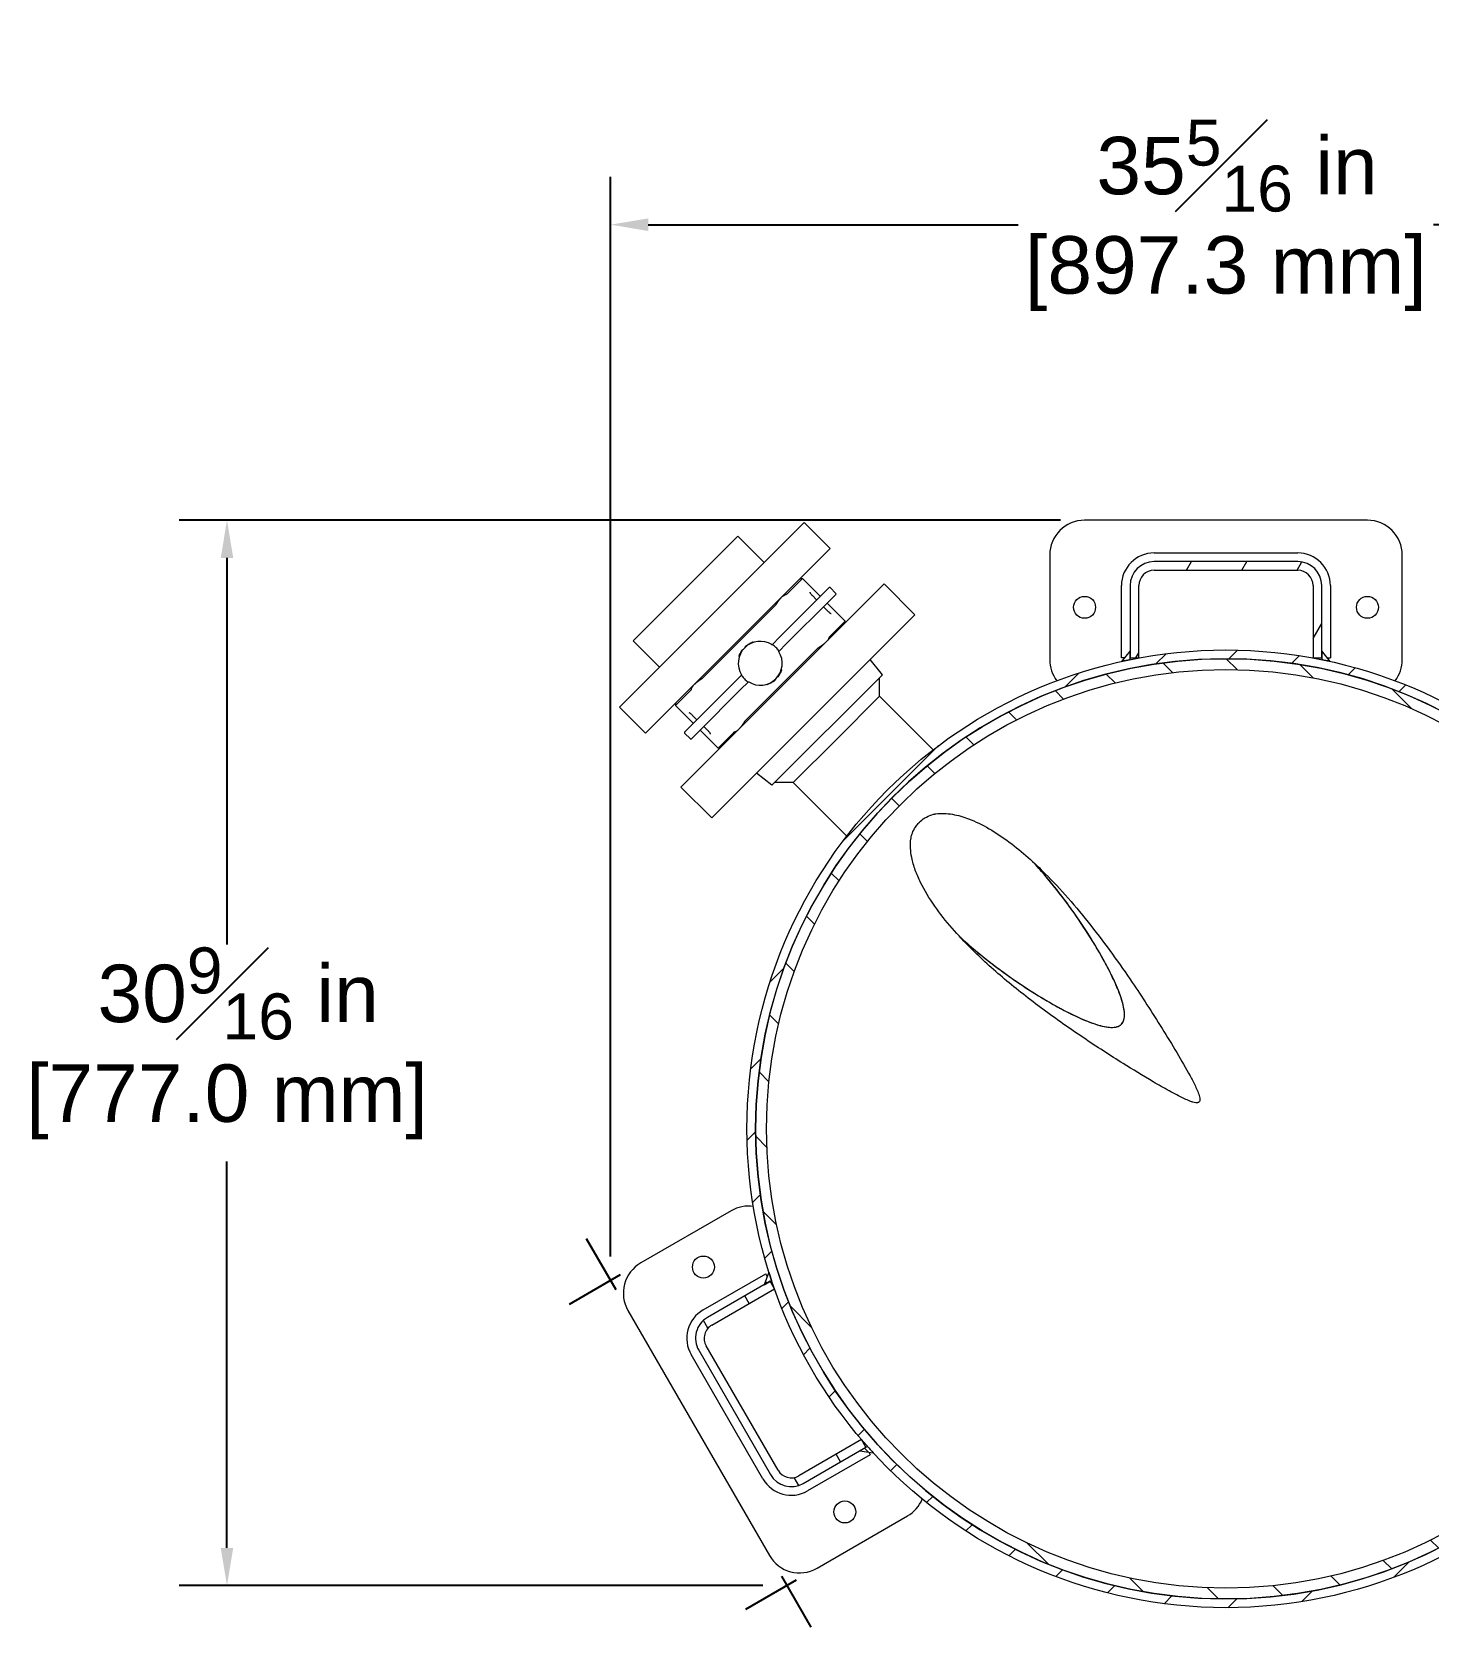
# Model space of a CAD drawing. Header units: inches. Extents: x 14 to 368, y 5 to 236.
# Drawn here: x 156.24 to 196.32, y 149.18 to 194.99 of the extents above; entities that cross this region are included whole.
import ezdxf

# ---------------------------------------------------------------- set-up
doc = ezdxf.new("R2010")
doc.units = ezdxf.units.IN
doc.header["$LTSCALE"] = 11
doc.header["$MEASUREMENT"] = 0
for name, color, linetype, lineweight in [('Dimension (ANSI)', 7, 'Continuous', 25), ('Hatch', 7, 'Continuous', 18), ('Visible', 7, 'Continuous', 18)]:
    doc.layers.add(name, color=color, linetype=linetype, lineweight=lineweight)
doc.styles.add('MEMCOR Medium', font='arial.ttf')
doc.dimstyles.new('Default (ANSI)', dxfattribs={"dimscale": 11, "dimtxt": 0.15, "dimasz": 0.098425, "dimexe": 0.125, "dimexo": 0.0625, "dimgap": 0.031496, "dimtad": 0, "dimtih": 1, "dimtoh": 1, "dimdec": 4, "dimrnd": 1e-08, "dimzin": 3, "dimdsep": 46, "dimlunit": 5, "dimtxsty": 'MEMCOR Medium', "dimcen": 0.09, "dimdle": 0.393701, "dimclrd": 256, "dimclre": 256, "dimclrt": 256, "dimadec": 0, "dimazin": 1, "dimtfac": 0.8, "dimtofl": 0, "dimtmove": 0, "dimatfit": 3, "dimfxl": 1, "dimfrac": 1, "dimtolj": 1, "dimtzin": 4, "dimlwd": -1, "dimlwe": -1, "dimarcsym": 0})

# ---------------------------------------------------------------- blocks, each defined once
blk = doc.blocks.new('*D28')
at = {"layer": 'Defpoints', "color": 0, "transparency": 16777216}
for p in [(208.181, 189.453), (172.854, 159.138), (208.181, 159.134)]:
    blk.add_point(p, dxfattribs=at)
at = {"layer": 'Dimension (ANSI)', "transparency": 16777216}
for p, q in [((172.854, 159.825), (172.854, 190.828)), ((208.181, 159.821), (208.181, 190.828)), ((173.937, 189.453), (184.559, 189.453)), ((207.098, 189.453), (196.476, 189.453))]:
    blk.add_line(p, q, dxfattribs=at)
for points in [[(173.937, 189.633), (173.937, 189.272), (172.854, 189.453)], [(207.098, 189.633), (207.098, 189.272), (208.181, 189.453)]]:
    blk.add_solid(points, dxfattribs=at)
at = {"layer": 'Dimension (ANSI)', "transparency": 16777216, "char_height": 1.65, "attachment_point": 5, "style": 'MEMCOR Medium'}
for s, insert in [('\\A1; 35{\\H0.8x;\\S5#16;} in', (190.518, 191.15)), ('\\A1;[897.3 mm]', (190.518, 188.049))]:
    blk.add_mtext(s, dxfattribs=dict(at, insert=insert))
blk = doc.blocks.new('*D29')
at = {"layer": 'Defpoints', "color": 0, "transparency": 16777216}
for p in [(161.842, 180.966), (186.461, 180.966), (177.914, 150.374)]:
    blk.add_point(p, dxfattribs=at)
at = {"layer": 'Dimension (ANSI)', "transparency": 16777216}
for p, q in [((185.774, 180.966), (160.467, 180.966)), ((161.842, 179.883), (161.842, 168.782)), ((161.842, 151.456), (161.842, 162.557)), ((177.227, 150.374), (160.467, 150.374))]:
    blk.add_line(p, q, dxfattribs=at)
for points in [[(161.662, 179.883), (162.022, 179.883), (161.842, 180.966)], [(161.662, 151.456), (162.022, 151.456), (161.842, 150.374)]]:
    blk.add_solid(points, dxfattribs=at)
at = {"layer": 'Dimension (ANSI)', "transparency": 16777216, "char_height": 1.65, "attachment_point": 5, "style": 'MEMCOR Medium'}
for s, insert in [('\\A1; 30{\\H0.8x;\\S9#16;} in', (161.842, 167.379)), ('\\A1;[777.0 mm]', (161.842, 164.266))]:
    blk.add_mtext(s, dxfattribs=dict(at, insert=insert))

msp = doc.modelspace()

# ---------------------------------------------------------------- hatches: boundary and pattern name
at = {"layer": 'Hatch'}
h = msp.add_hatch(dxfattribs=at)
h.set_pattern_fill('ANSI31', color=256, scale=11, angle=15, style=0)
edge = h.paths.add_edge_path()
edge.add_line((193.018842, 177.011977), (193.268842, 177.011977))
edge.add_line((193.268842, 177.011977), (193.268842, 177.213355))
edge.add_line((193.268842, 177.213355), (193.268842, 179.08804))
edge.add_ellipse((192.578842, 179.08804), major_axis=(0, 0.69), ratio=1, start_angle=270, end_angle=360)
edge.add_line((192.578842, 179.77804), (188.458842, 179.77804))
edge.add_ellipse((188.458842, 179.08804), major_axis=(-0.69, 0), ratio=1, start_angle=270, end_angle=360)
edge.add_line((187.768842, 179.08804), (187.768842, 177.213355))
edge.add_line((187.768842, 177.213355), (187.768842, 177.011977))
edge.add_line((187.768842, 177.011977), (188.018842, 177.011977))
edge.add_line((188.018842, 177.011977), (188.018842, 179.08804))
edge.add_ellipse((188.458842, 179.08804), major_axis=(0, 0.44), ratio=1, start_angle=0, end_angle=90, ccw=False)
edge.add_line((188.458842, 179.52804), (192.578842, 179.52804))
edge.add_ellipse((192.578842, 179.08804), major_axis=(0.44, 0), ratio=1, start_angle=0, end_angle=90, ccw=False)
edge.add_line((193.018842, 179.08804), (193.018842, 177.011977))
h = msp.add_hatch(dxfattribs=at)
h.set_pattern_fill('ANSI31', color=256, scale=11, style=0)
edge = h.paths.add_edge_path()
edge.add_spline(control_points=[(204.017785, 163.679153), (204.049942, 163.648167), (204.081936, 163.617013), (204.145709, 163.554262), (204.177486, 163.522664), (204.209098, 163.490902)], knot_values=[-0.681750611, -0.681750611, -0.681750611, -0.681750611, -0.341469459, -0.341469459, 0, 0, 0, 0], degree=3, periodic=0)
edge.add_line((204.209098, 163.490902), (204.269098, 163.490902))
edge.add_ellipse((190.518842, 163.490901), major_axis=(-0.000001, 13.750255), ratio=1, start_angle=270, end_angle=347.4215164)
edge.add_ellipse((190.518842, 163.490901), major_axis=(-13.42023, 2.994485), ratio=1, start_angle=270, end_angle=271.0417365)
edge.add_ellipse((190.518842, 163.490901), major_axis=(-13.472454, 2.75), ratio=1, start_angle=270, end_angle=293.0734842)
edge.add_ellipse((190.518842, 163.490901), major_axis=(-13.472454, -2.75), ratio=1, start_angle=270, end_angle=271.0417365)
edge.add_ellipse((190.518842, 163.490901), major_axis=(-13.42023, -2.994485), ratio=1, start_angle=270, end_angle=364.8430429)
edge.add_ellipse((190.518842, 163.490901), major_axis=(4.116815, -13.119502), ratio=1, start_angle=270, end_angle=271.0417365)
edge.add_ellipse((190.518842, 163.490901), major_axis=(4.354657, -13.042487), ratio=1, start_angle=270, end_angle=293.0734842)
edge.add_ellipse((190.518842, 163.490901), major_axis=(9.117797, -10.292487), ratio=1, start_angle=270, end_angle=271.0417365)
edge.add_ellipse((190.518842, 163.490901), major_axis=(9.303415, -10.125018), ratio=1, start_angle=270, end_angle=364.8430429)
edge.add_ellipse((190.518842, 163.490901), major_axis=(9.303415, 10.125018), ratio=1, start_angle=270, end_angle=271.0417365)
edge.add_ellipse((190.518842, 163.490901), major_axis=(9.117797, 10.292487), ratio=1, start_angle=270, end_angle=293.0734842)
edge.add_ellipse((190.518842, 163.490901), major_axis=(4.354657, 13.042487), ratio=1, start_angle=270, end_angle=271.0417365)
edge.add_ellipse((190.518842, 163.490901), major_axis=(4.116815, 13.119502), ratio=1, start_angle=270, end_angle=287.4215164)
edge.add_line((204.269098, 163.4909), (204.209098, 163.4909))
edge.add_spline(control_points=[(204.209098, 163.4909), (204.177486, 163.459137), (204.145709, 163.42754), (204.081936, 163.364789), (204.049942, 163.333634), (204.017785, 163.302649)], knot_values=[-0.68175049, -0.68175049, -0.68175049, -0.68175049, -0.340281092, -0.340281092, 0, 0, 0, 0], degree=3, periodic=0)
edge.add_ellipse((190.518842, 163.490901), major_axis=(-0.188252, -13.498942), ratio=1, start_angle=91.5979541, end_angle=450, ccw=False)
h = msp.add_hatch(dxfattribs=at)
h.set_pattern_fill('ANSI31', color=256, scale=11, angle=90.0002, style=0)
edge = h.paths.add_edge_path()
edge.add_ellipse((190.518842, 163.490901), major_axis=(0, 13.5), ratio=1, start_angle=0, end_angle=360)
edge = h.paths.add_edge_path(flags=0)
edge.add_ellipse((190.518842, 163.490901), major_axis=(0, 13.19), ratio=1, start_angle=0, end_angle=360)
h = msp.add_hatch(dxfattribs=at)
h.set_pattern_fill('ANSI31', color=256, scale=11, angle=90.0002, style=0)
edge = h.paths.add_edge_path()
edge.add_line((187.768842, 176.963355), (187.768842, 177.011977))
edge.add_line((187.768842, 177.011977), (187.768842, 177.213355))
edge.add_line((187.768842, 177.213355), (187.524358, 176.911131))
edge.add_ellipse((190.518842, 163.490901), major_axis=(13.42023, 2.994485), ratio=1, start_angle=88.9582635, end_angle=90, ccw=False)
h = msp.add_hatch(dxfattribs=at)
h.set_pattern_fill('ANSI31', color=256, scale=11, angle=90.0002, style=0)
edge = h.paths.add_edge_path()
edge.add_line((193.513327, 176.911131), (193.268842, 177.213355))
edge.add_line((193.268842, 177.213355), (193.268842, 177.011977))
edge.add_line((193.268842, 177.011977), (193.268842, 176.963355))
edge.add_ellipse((190.518842, 163.490901), major_axis=(13.472454, -2.75), ratio=1, start_angle=88.9582635, end_angle=90, ccw=False)
h = msp.add_hatch(dxfattribs=at)
h.set_pattern_fill('ANSI31', color=256, scale=11, angle=75.0002, style=0)
edge = h.paths.add_edge_path()
edge.add_line((177.559247, 158.895426), (177.434247, 159.111932))
edge.add_line((177.434247, 159.111932), (177.259849, 159.011244))
edge.add_line((177.259849, 159.011244), (175.636324, 158.073901))
edge.add_ellipse((175.981324, 157.476344), major_axis=(-0.597558, -0.345), ratio=1, start_angle=270, end_angle=360)
edge.add_line((175.383767, 157.131344), (177.443767, 153.563319))
edge.add_ellipse((178.041324, 153.908319), major_axis=(0.345, -0.597558), ratio=1, start_angle=270, end_angle=360)
edge.add_line((178.386324, 153.310762), (180.009849, 154.248104))
edge.add_line((180.009849, 154.248104), (180.184247, 154.348793))
edge.add_line((180.184247, 154.348793), (180.059247, 154.565299))
edge.add_line((180.059247, 154.565299), (178.261324, 153.527268))
edge.add_ellipse((178.041324, 153.908319), major_axis=(-0.381051, -0.22), ratio=1, start_angle=0, end_angle=90, ccw=False)
edge.add_line((177.660273, 153.688319), (175.600273, 157.256344))
edge.add_ellipse((175.981324, 157.476344), major_axis=(-0.22, 0.381051), ratio=1, start_angle=0, end_angle=90, ccw=False)
edge.add_line((175.761324, 157.857395), (177.559247, 158.895426))
h = msp.add_hatch(dxfattribs=at)
h.set_pattern_fill('ANSI31', color=256, scale=11, angle=90.0002, style=0)
edge = h.paths.add_edge_path()
edge.add_line((177.39934, 159.374085), (177.259849, 159.011244))
edge.add_line((177.259849, 159.011244), (177.434247, 159.111932))
edge.add_line((177.434247, 159.111932), (177.476355, 159.136244))
edge.add_ellipse((190.518842, 163.490901), major_axis=(-4.354657, 13.042487), ratio=1, start_angle=88.9582635, end_angle=90, ccw=False)
h = msp.add_hatch(dxfattribs=at)
h.set_pattern_fill('ANSI31', color=256, scale=11, angle=90.0002, style=0)
edge = h.paths.add_edge_path()
edge.add_line((180.226355, 154.373104), (180.184247, 154.348793))
edge.add_line((180.184247, 154.348793), (180.009849, 154.248104))
edge.add_line((180.009849, 154.248104), (180.393825, 154.187486))
edge.add_ellipse((190.518842, 163.490901), major_axis=(-9.303415, 10.125018), ratio=1, start_angle=88.9582635, end_angle=90, ccw=False)

# ---------------------------------------------------------------- linework, layer by layer
at = {"layer": 'Dimension (ANSI)'}
for p, q in [((173.010361, 158.867202), (172.166611, 160.32862)), ((173.124744, 159.294085), (171.663327, 158.450335)), ((178.184744, 150.529908), (176.723327, 149.686158)), ((177.757861, 150.644291), (178.601611, 149.182873))]:
    msp.add_line(p, q, dxfattribs=at)
at = {"layer": 'Visible'}
for p, q in [((194.581342, 180.96554), (186.461342, 180.96554)), ((178.4107, 180.902345), (173.107399, 175.599044)), ((176.51035, 180.504597), (173.505146, 177.499393)), ((177.261651, 179.753296), (176.51035, 180.504597)), ((179.162, 180.151044), (178.4107, 180.902345)), ((179.162, 180.151044), (173.8587, 174.847743)), ((188.458842, 180.02804), (192.578842, 180.02804)), ((185.461342, 179.96554), (185.461342, 176.96554)), ((192.578842, 179.77804), (188.458842, 179.77804)), ((195.581342, 176.96554), (195.581342, 179.96554)), ((174.874105, 173.302007), (180.707736, 179.135638)), ((178.361634, 179.294999), (177.910409, 178.843774)), ((178.305956, 179.294999), (178.361634, 179.294999)), ((178.361634, 179.294999), (178.876644, 178.779989)), ((180.707736, 179.135638), (181.591619, 178.251755)), ((188.458842, 179.52804), (192.578842, 179.52804)), ((177.704164, 177.607509), (178.929995, 178.83334)), ((178.63767, 178.809843), (178.772084, 178.675429)), ((178.929995, 178.83334), (179.127027, 179.030371)), ((179.321899, 178.835499), (179.124867, 178.638468)), ((179.321899, 178.863338), (179.154865, 179.030371)), ((187.518842, 177.011977), (187.518842, 179.08804)), ((187.768842, 179.08804), (187.768842, 177.011977)), ((188.018842, 177.011977), (188.018842, 179.08804)), ((193.018842, 179.08804), (193.018842, 177.011977)), ((193.268842, 177.011977), (193.268842, 179.08804)), ((193.518842, 179.08804), (193.518842, 177.011977)), ((177.591748, 178.525113), (175.48463, 176.417996)), ((175.757988, 172.418124), (181.591619, 178.251755)), ((179.124867, 178.638468), (177.899036, 177.412637)), ((178.966956, 178.480557), (179.10137, 178.346143)), ((179.071516, 178.585117), (179.586526, 178.070106)), ((179.135301, 177.618881), (179.586526, 178.070106)), ((179.586526, 178.014429), (179.586526, 178.070106)), ((174.256447, 176.748092), (173.505146, 177.499393)), ((176.709523, 175.193103), (178.81664, 177.30022)), ((176.711434, 177.327), (176.71979, 177.318644)), ((176.726255, 177.340483), (176.734623, 177.332114)), ((176.777481, 177.381197), (176.78595, 177.372728)), ((176.803156, 177.398625), (176.811705, 177.390076)), ((176.823507, 177.411202), (176.832133, 177.402576)), ((176.947023, 177.467682), (176.956377, 177.458328)), ((177.704164, 177.607509), (177.498838, 177.402183)), ((177.69371, 177.207311), (177.899036, 177.412637)), ((176.537784, 177.049458), (176.547245, 177.039997)), ((176.58017, 177.153029), (176.588947, 177.144252)), ((176.58853, 177.168718), (176.597232, 177.160016)), ((176.590577, 177.172406), (176.599262, 177.163721)), ((176.645509, 177.254922), (176.653924, 177.246507)), ((176.647956, 177.258024), (176.656364, 177.249617)), ((180.65558, 176.523756), (180.308221, 176.968356)), ((187.605938, 177.011977), (187.518842, 177.011977)), ((187.768842, 177.213355), (187.524358, 176.911131)), ((187.768842, 176.963355), (187.768842, 177.213355)), ((187.768842, 177.011977), (188.018842, 177.011977)), ((193.018842, 177.011977), (193.268842, 177.011977)), ((193.513327, 176.911131), (193.268842, 177.213355)), ((193.268842, 177.213355), (193.268842, 176.963355)), ((193.431747, 177.011977), (193.518842, 177.011977)), ((176.60756, 176.510905), (176.402235, 176.30558)), ((177.485987, 173.354163), (180.65558, 176.523756)), ((177.575016, 176.377733), (177.566647, 176.386102)), ((177.589836, 176.391216), (177.58148, 176.399572)), ((177.653314, 176.460192), (177.644906, 176.4686)), ((177.655761, 176.463295), (177.647347, 176.471709)), ((177.710693, 176.545811), (177.702008, 176.554496)), ((177.71274, 176.549498), (177.704038, 176.5582)), ((177.7211, 176.565187), (177.712323, 176.573964)), ((177.763487, 176.668758), (177.754026, 176.678219)), ((180.573386, 175.911231), (180.573386, 176.441562)), ((175.165969, 176.099335), (174.714744, 175.64811)), ((175.176404, 175.079748), (176.402235, 176.30558)), ((176.597107, 176.110708), (175.371276, 174.884877)), ((176.597107, 176.110708), (176.802432, 176.316033)), ((177.354247, 176.250534), (177.344893, 176.259888)), ((177.477763, 176.307014), (177.469137, 176.31564)), ((177.498115, 176.319591), (177.489566, 176.32814)), ((177.523789, 176.337019), (177.51532, 176.345488)), ((180.573386, 175.911231), (179.335949, 174.673795)), ((182.112447, 174.37217), (180.573386, 175.911231)), ((173.8587, 174.847743), (173.107399, 175.599044)), ((174.714744, 175.703787), (174.714744, 175.64811)), ((174.714744, 175.64811), (175.229755, 175.133099)), ((174.979372, 174.882717), (175.176404, 175.079748)), ((175.334315, 175.23766), (175.199901, 175.372074)), ((175.663601, 174.908373), (175.529187, 175.042788)), ((175.146405, 174.687845), (174.979372, 174.854878)), ((175.371276, 174.884877), (175.174244, 174.687845)), ((175.424627, 174.938227), (175.939637, 174.423217)), ((175.939637, 174.423217), (176.390862, 174.874442)), ((179.335949, 174.673795), (178.098512, 173.436358)), ((175.995315, 174.423217), (175.939637, 174.423217)), ((177.485987, 173.354163), (177.041387, 173.701523)), ((174.874105, 173.302007), (175.757988, 172.418124)), ((178.098512, 173.436358), (177.568182, 173.436358)), ((179.637573, 171.897297), (178.098512, 173.436358)), ((176.318213, 161.137835), (173.720137, 159.637835)), ((175.511324, 158.290408), (177.309247, 159.328439)), ((177.434247, 159.111932), (175.636324, 158.073901)), ((177.39934, 159.374085), (177.259849, 159.011244)), ((177.259849, 159.011244), (177.476355, 159.136244)), ((177.352794, 159.253012), (177.309247, 159.328439)), ((177.559247, 158.895426), (177.434247, 159.111932)), ((175.761324, 157.857395), (177.559247, 158.895426)), ((173.354111, 158.27181), (177.414111, 151.239683)), ((175.383767, 157.131344), (177.443767, 153.563319)), ((177.660273, 153.688319), (175.600273, 157.256344)), ((177.22726, 153.438319), (175.16726, 157.006344)), ((180.059247, 154.565299), (178.261324, 153.527268)), ((180.226355, 154.373104), (180.009849, 154.248104)), ((180.184247, 154.348793), (180.059247, 154.565299)), ((178.386324, 153.310762), (180.184247, 154.348793)), ((180.309247, 154.132286), (178.511324, 153.094255)), ((180.009849, 154.248104), (180.393825, 154.187486)), ((180.265699, 154.207713), (180.309247, 154.132286)), ((178.780137, 150.873658), (181.378213, 152.373658))]:
    msp.add_line(p, q, dxfattribs=at)
for centre, radius in [((186.461342, 178.46554), 0.315), ((194.581342, 178.46554), 0.315), ((190.518842, 163.490901), 13.750255), ((190.518842, 163.490901), 13.5), ((190.518842, 163.490901), 13.19), ((175.519175, 159.52181), 0.315), ((179.579175, 152.489683), 0.315)]:
    msp.add_circle(centre, radius, dxfattribs=at)
for centre, radius, start, end in [((186.461342, 179.96554), 1, 90, 180), ((194.581342, 179.96554), 1, 0, 90), ((188.458842, 179.08804), 0.94, 90, 180), ((192.578842, 179.08804), 0.94, 0, 90), ((188.458842, 179.08804), 0.69, 90, 180), ((192.578842, 179.08804), 0.69, 0, 90), ((188.458842, 179.08804), 0.44, 90, 180), ((192.578842, 179.08804), 0.44, 0, 90), ((179.140946, 179.016452), 0.019685, 45, 135), ((179.307979, 178.849419), 0.019685, 315, 45), ((177.150635, 176.859108), 0.629921, 58.3371524, 211.6628476), ((177.150635, 176.859108), 0.641732, 131.3994304, 133.1883769), ((177.150635, 176.859108), 0.641732, 125.5546389, 131.3994304), ((177.150635, 176.859108), 0.641732, 122.7838208, 125.5546389), ((177.150635, 176.859108), 0.641732, 108.498827, 112.1115532), ((177.484919, 177.416103), 0.019685, 239.0296654, 315), ((177.150635, 176.859108), 0.629921, 238.3371524, 31.6628476), ((190.518842, 163.490901), 13.500255, 0.7989771, 359.2010229), ((177.70763, 177.193392), 0.019685, 134.9999997, 210.9703346), ((186.461342, 176.96554), 1, 180, 217.48272), ((190.518842, 163.490901), 13.750255, 101.5367421, 102.5784786), ((190.518842, 163.490901), 13.750255, 77.4215214, 78.4632579), ((194.581342, 176.96554), 1, 322.4116249, 0), ((176.593641, 176.524824), 0.019685, 314.9999997, 30.9703346), ((177.150635, 176.859108), 0.641732, 305.5546389, 311.3994304), ((177.150635, 176.859108), 0.641732, 311.3994304, 313.1883769), ((176.816352, 176.302114), 0.019685, 59.0296654, 135), ((177.150635, 176.859108), 0.641732, 288.498827, 292.1115532), ((177.150635, 176.859108), 0.641732, 302.7838208, 305.5546389), ((174.993291, 174.868797), 0.019685, 135, 225), ((175.160324, 174.701764), 0.019685, 225, 315), ((176.818213, 160.27181), 1, 82.4116249, 120), ((174.220137, 158.77181), 1, 120, 210), ((190.518842, 163.490901), 13.750255, 197.4215214, 198.4632579), ((175.981324, 157.476344), 0.94, 120, 210), ((175.981324, 157.476344), 0.69, 120, 210), ((175.981324, 157.476344), 0.44, 120, 210), ((190.518842, 163.490901), 13.750255, 221.5367421, 222.5784786), ((178.041324, 153.908319), 0.69, 210, 300), ((178.041324, 153.908319), 0.44, 210, 300), ((178.041324, 153.908319), 0.94, 210, 300), ((180.878213, 153.239683), 1, 300, 337.48272), ((178.280137, 151.739683), 1, 210, 300)]:
    msp.add_arc(centre, radius, start, end, dxfattribs=at)
for points, weights in [([(177.592917, 178.526591), (177.661961, 178.642235), (177.748518, 178.737562)], [1.00001729957, 1.00263245458, 1]), ([(179.029089, 177.456991), (178.933762, 177.370434), (178.818118, 177.30139)], [1, 1.00263245458, 1.00001729957]), ([(175.483152, 176.416827), (175.367508, 176.347783), (175.272182, 176.261225)], [1.00001729957, 1.00263245458, 1]), ([(176.552752, 174.980655), (176.63931, 175.075981), (176.708354, 175.191625)], [1, 1.00263245458, 1.00001729957])]:
    msp.add_rational_spline(points, weights, degree=2, dxfattribs=at)
for points, knots in [([(177.796277, 178.78532), (177.817735, 178.80234), (177.845738, 178.817787), (177.886554, 178.834329), (177.895948, 178.837813), (177.905556, 178.84109)], [1.9978764398, 1.9978764398, 1.9978764398, 1.9978764398, 2.2684844311, 2.2684844311, 2.3460411421, 2.3460411421, 2.3460411421, 2.3460411421]), ([(177.910409, 178.843774), (177.909964, 178.84333), (177.909392, 178.842899), (177.908037, 178.842098), (177.907253, 178.841728), (177.906127, 178.841291), (177.905845, 178.841188), (177.905556, 178.84109)], [0.06442461054, 0.06442461054, 0.06442461054, 0.06442461054, 0.07169128284, 0.07169128284, 0.07895795515, 0.07895795515, 0.08130868536, 0.08130868536, 0.08130868536, 0.08130868536]), ([(178.574843, 178.896833), (178.574842, 178.896833), (178.574872, 178.896705), (178.575138, 178.895806), (178.575649, 178.894284), (178.577626, 178.889539), (178.579321, 178.88595), (178.584393, 178.876576), (178.588097, 178.870452), (178.597752, 178.856131), (178.603994, 178.847752), (178.618562, 178.829998), (178.627032, 178.820596), (178.636513, 178.811003), (178.63709, 178.810422), (178.63767, 178.809843)], [0.1789938954, 0.1789938954, 0.1789938954, 0.1789938954, 0.1979598634, 0.1979598634, 0.2519105748, 0.2519105748, 0.3214396028, 0.3214396028, 0.4097123951, 0.4097123951, 0.5145038539, 0.5145038539, 0.6292160519, 0.6292160519, 0.6366334657, 0.6366334657, 0.6366334657, 0.6366334657]), ([(179.10137, 178.346143), (179.110526, 178.336986), (179.120122, 178.328255), (179.138926, 178.312698), (179.148145, 178.305838), (179.164256, 178.295097), (179.171303, 178.290999), (179.181434, 178.285872), (179.185049, 178.284404), (179.187846, 178.283445), (179.188366, 178.283321), (179.188363, 178.283318)], [0, 0, 0, 0, 0.1172329435, 0.1172329435, 0.232198944, 0.232198944, 0.3362336475, 0.3362336475, 0.419294273, 0.419294273, 0.4576308974, 0.4576308974, 0.4576308974, 0.4576308974]), ([(176.823507, 177.411202), (176.823507, 177.411202), (176.824229, 177.411633), (176.827286, 177.413425), (176.829448, 177.4147), (176.83797, 177.419542), (176.843543, 177.422646), (176.851312, 177.426758), (176.85225, 177.427252), (176.853205, 177.427752)], [-0.2502821813, -0.2502821813, -0.2502821813, -0.2502821813, -0.1512767907, -0.1512767907, -0.0820494976, -0.0820494976, -0.0097228705, -0.0097228705, 0, 0, 0, 0]), ([(176.853205, 177.427752), (176.858824, 177.430691), (176.865196, 177.433909), (176.876157, 177.4392), (176.885353, 177.44382), (176.906207, 177.452469), (176.907643, 177.453059), (176.90908, 177.453643)], [-0.4054870068, -0.4054870068, -0.4054870068, -0.4054870068, -0.1720593768, -0.1720593768, -0.0118159131, -0.0118159131, 0, 0, 0, 0]), ([(177.49485, 177.39242), (177.493327, 177.392203), (177.491783, 177.392162), (177.488685, 177.392432), (177.487141, 177.39275), (177.484123, 177.393743), (177.482661, 177.394423), (177.481293, 177.395267)], [-0.03593829942, -0.03593829942, -0.03593829942, -0.03593829942, -0.02420992194, -0.02420992194, -0.01224211325, -0.01224211325, 0, 0, 0, 0]), ([(177.50888, 177.389117), (177.507246, 177.39026), (177.505446, 177.39114), (177.501628, 177.392329), (177.499634, 177.392626), (177.496697, 177.392618), (177.495769, 177.392551), (177.49485, 177.39242)], [-0.07118310409, -0.07118310409, -0.07118310409, -0.07118310409, -0.05598159832, -0.05598159832, -0.04069290619, -0.04069290619, -0.03359141751, -0.03359141751, -0.03359141751, -0.03359141751]), ([(177.680644, 177.217352), (177.657293, 177.250749), (177.631088, 177.282022), (177.573467, 177.339629), (177.542233, 177.365796), (177.50888, 177.389117)], [-0.6371111102, -0.6371111102, -0.6371111102, -0.6371111102, -0.3264961898, -0.3264961898, -0.0162880037, -0.0162880037, -0.0162880037, -0.0162880037]), ([(179.132617, 177.614029), (179.12934, 177.604421), (179.125856, 177.595027), (179.109314, 177.554211), (179.093868, 177.526208), (179.076847, 177.504749)], [1.4946483084, 1.4946483084, 1.4946483084, 1.4946483084, 1.5722050193, 1.5722050193, 1.8428130106, 1.8428130106, 1.8428130106, 1.8428130106]), ([(179.132617, 177.614029), (179.132715, 177.614317), (179.132818, 177.6146), (179.133255, 177.615726), (179.133625, 177.61651), (179.134427, 177.617865), (179.134857, 177.618437), (179.135301, 177.618881)], [0.17542329447, 0.17542329447, 0.17542329447, 0.17542329447, 0.17777402468, 0.17777402468, 0.18504069699, 0.18504069699, 0.1923073693, 0.1923073693, 0.1923073693, 0.1923073693]), ([(176.537784, 177.049458), (176.537784, 177.049458), (176.538327, 177.051295), (176.540842, 177.05905), (176.541781, 177.061935), (176.544544, 177.070031), (176.546049, 177.074336), (176.550007, 177.085172), (176.55244, 177.091555), (176.555708, 177.099703), (176.556389, 177.101379), (176.557077, 177.103051)], [-0.3239172211, -0.3239172211, -0.3239172211, -0.3239172211, -0.1664783001, -0.1664783001, -0.1119193821, -0.1119193821, -0.0670755868, -0.0670755868, -0.0137771835, -0.0137771835, 0, 0, 0, 0]), ([(176.557077, 177.103051), (176.558804, 177.107256), (176.560589, 177.111467), (176.563967, 177.119218), (176.565551, 177.122756), (176.569162, 177.13065), (176.571015, 177.13456), (176.574339, 177.141452), (176.575898, 177.144599), (176.579069, 177.150913), (176.579895, 177.152496), (176.580151, 177.152993), (176.58017, 177.153029), (176.58017, 177.153029)], [-0.3801318768, -0.3801318768, -0.3801318768, -0.3801318768, -0.3249989359, -0.3249989359, -0.275383658, -0.275383658, -0.2074117229, -0.2074117229, -0.1335000116, -0.1335000116, -0.0214961858, -0.0214961858, 0, 0, 0, 0]), ([(176.58853, 177.168718), (176.58853, 177.168718), (176.588848, 177.169298), (176.589948, 177.171279), (176.59025, 177.17182), (176.590579, 177.172408)], [-0.12210937883, -0.12210937883, -0.12210937883, -0.12210937883, -0.09276887705, -0.09276887705, -0.08342253007, -0.08342253007, -0.08342253007, -0.08342253007]), ([(176.590577, 177.172406), (176.590577, 177.172406), (176.590928, 177.173037), (176.592553, 177.175915), (176.59375, 177.178027), (176.596717, 177.183149), (176.598956, 177.187005), (176.606042, 177.198645), (176.610012, 177.204945), (176.614962, 177.212487), (176.615791, 177.21374), (176.616624, 177.21499)], [-0.2557186719, -0.2557186719, -0.2557186719, -0.2557186719, -0.1900111788, -0.1900111788, -0.1261001293, -0.1261001293, -0.0688411736, -0.0688411736, -0.0114470062, -0.0114470062, 0, 0, 0, 0]), ([(176.616624, 177.21499), (176.620367, 177.220606), (176.624186, 177.22614), (176.63218, 177.237366), (176.635221, 177.241444), (176.639569, 177.247239), (176.641487, 177.249741), (176.644345, 177.253438), (176.645159, 177.254474), (176.64548, 177.254884), (176.645509, 177.254922), (176.645509, 177.254922)], [-0.1536293437, -0.1536293437, -0.1536293437, -0.1536293437, -0.1228049665, -0.1228049665, -0.0869939826, -0.0869939826, -0.0486652906, -0.0486652906, -0.0094351985, -0.0094351985, 0, 0, 0, 0]), ([(176.645509, 177.254922), (176.646918, 177.25672), (176.647715, 177.25772), (176.647941, 177.258005), (176.647956, 177.258024), (176.647956, 177.258024)], [-0.04879138803, -0.04879138803, -0.04879138803, -0.04879138803, -0.00685006098, -0.00685006098, 0, 0, 0, 0]), ([(177.683947, 177.203323), (177.684289, 177.205721), (177.684196, 177.208163), (177.683104, 177.212976), (177.682084, 177.215294), (177.680644, 177.217352)], [-0.03760273504, -0.03760273504, -0.03760273504, -0.03760273504, -0.01913695182, -0.01913695182, 0, 0, 0, 0]), ([(177.686794, 177.189766), (177.685534, 177.19181), (177.684641, 177.19406), (177.683694, 177.198686), (177.683619, 177.201025), (177.683947, 177.203323)], [-0.03597539201, -0.03597539201, -0.03597539201, -0.03597539201, -0.01768817532, -0.01768817532, 0, 0, 0, 0]), ([(176.614477, 176.52845), (176.615737, 176.526407), (176.61663, 176.524156), (176.617577, 176.51953), (176.617651, 176.517191), (176.617323, 176.514893)], [-0.03597539201, -0.03597539201, -0.03597539201, -0.03597539201, -0.01768817532, -0.01768817532, 0, 0, 0, 0]), ([(176.617323, 176.514893), (176.616981, 176.512495), (176.617075, 176.510053), (176.618166, 176.50524), (176.619187, 176.502922), (176.620626, 176.500864)], [-0.03760273504, -0.03760273504, -0.03760273504, -0.03760273504, -0.01913695182, -0.01913695182, 0, 0, 0, 0]), ([(176.620626, 176.500864), (176.643978, 176.467467), (176.670183, 176.436195), (176.727804, 176.378587), (176.759038, 176.35242), (176.792391, 176.329099)], [-0.6371111102, -0.6371111102, -0.6371111102, -0.6371111102, -0.3264961928, -0.3264961928, -0.0162880037, -0.0162880037, -0.0162880037, -0.0162880037]), ([(177.655761, 176.463295), (177.654352, 176.461497), (177.653556, 176.460496), (177.65333, 176.460211), (177.653314, 176.460192), (177.653314, 176.460192)], [-0.04879138803, -0.04879138803, -0.04879138803, -0.04879138803, -0.00685006098, -0.00685006098, 0, 0, 0, 0]), ([(177.684647, 176.503226), (177.680904, 176.49761), (177.677084, 176.492076), (177.669091, 176.48085), (177.66605, 176.476773), (177.661701, 176.470977), (177.659783, 176.468476), (177.656926, 176.464779), (177.656112, 176.463742), (177.655791, 176.463333), (177.655761, 176.463295), (177.655761, 176.463295)], [-0.1536293437, -0.1536293437, -0.1536293437, -0.1536293437, -0.1228049665, -0.1228049665, -0.0869939826, -0.0869939826, -0.0486652906, -0.0486652906, -0.0094351985, -0.0094351985, 0, 0, 0, 0]), ([(177.710693, 176.545811), (177.710693, 176.545811), (177.710342, 176.545179), (177.708718, 176.542301), (177.70752, 176.540189), (177.704553, 176.535067), (177.702315, 176.531211), (177.695228, 176.519571), (177.691259, 176.513271), (177.686309, 176.50573), (177.68548, 176.504476), (177.684647, 176.503226)], [-0.2557186719, -0.2557186719, -0.2557186719, -0.2557186719, -0.1900111788, -0.1900111788, -0.1261001293, -0.1261001293, -0.0688411736, -0.0688411736, -0.0114470062, -0.0114470062, 0, 0, 0, 0]), ([(177.71274, 176.549498), (177.71274, 176.549498), (177.712423, 176.548918), (177.711322, 176.546937), (177.711021, 176.546396), (177.710692, 176.545809)], [-0.12210937883, -0.12210937883, -0.12210937883, -0.12210937883, -0.09276887705, -0.09276887705, -0.08342253007, -0.08342253007, -0.08342253007, -0.08342253007]), ([(177.744194, 176.615165), (177.742466, 176.61096), (177.740682, 176.606749), (177.737303, 176.598999), (177.735719, 176.59546), (177.732108, 176.587566), (177.730256, 176.583656), (177.726932, 176.576764), (177.725373, 176.573618), (177.722202, 176.567303), (177.721375, 176.565721), (177.721119, 176.565224), (177.7211, 176.565187), (177.7211, 176.565187)], [-0.3801318768, -0.3801318768, -0.3801318768, -0.3801318768, -0.3249989359, -0.3249989359, -0.275383658, -0.275383658, -0.2074117229, -0.2074117229, -0.1335000116, -0.1335000116, -0.0214961858, -0.0214961858, 0, 0, 0, 0]), ([(177.763487, 176.668758), (177.763487, 176.668758), (177.762943, 176.666921), (177.760429, 176.659166), (177.75949, 176.656281), (177.756727, 176.648185), (177.755222, 176.64388), (177.751264, 176.633044), (177.74883, 176.626661), (177.745562, 176.618514), (177.744881, 176.616837), (177.744194, 176.615165)], [-0.3239172211, -0.3239172211, -0.3239172211, -0.3239172211, -0.1664783001, -0.1664783001, -0.1119193821, -0.1119193821, -0.0670755868, -0.0670755868, -0.0137771835, -0.0137771835, 0, 0, 0, 0]), ([(175.168653, 176.104187), (175.168555, 176.103899), (175.168453, 176.103616), (175.168016, 176.10249), (175.167645, 176.101706), (175.166844, 176.100351), (175.166413, 176.099779), (175.165969, 176.099335)], [0.17542329447, 0.17542329447, 0.17542329447, 0.17542329447, 0.17777402468, 0.17777402468, 0.18504069699, 0.18504069699, 0.1923073693, 0.1923073693, 0.1923073693, 0.1923073693]), ([(175.168653, 176.104187), (175.171931, 176.113796), (175.175414, 176.123189), (175.191957, 176.164005), (175.207403, 176.192009), (175.224424, 176.213467)], [1.4952942858, 1.4952942858, 1.4952942858, 1.4952942858, 1.5728509968, 1.5728509968, 1.8434589881, 1.8434589881, 1.8434589881, 1.8434589881]), ([(176.792391, 176.329099), (176.794025, 176.327957), (176.795825, 176.327076), (176.799642, 176.325887), (176.801637, 176.32559), (176.804574, 176.325598), (176.805502, 176.325665), (176.80642, 176.325796)], [-0.07118310409, -0.07118310409, -0.07118310409, -0.07118310409, -0.05598159832, -0.05598159832, -0.04069290619, -0.04069290619, -0.03359141751, -0.03359141751, -0.03359141751, -0.03359141751]), ([(176.80642, 176.325796), (176.807944, 176.326013), (176.809488, 176.326054), (176.812585, 176.325784), (176.814129, 176.325466), (176.817147, 176.324473), (176.81861, 176.323793), (176.819977, 176.32295)], [-0.03593829941, -0.03593829941, -0.03593829941, -0.03593829941, -0.02420992194, -0.02420992194, -0.01224211325, -0.01224211325, 0, 0, 0, 0]), ([(177.448065, 176.290464), (177.442446, 176.287525), (177.436075, 176.284307), (177.425113, 176.279016), (177.415917, 176.274396), (177.395063, 176.265747), (177.393627, 176.265157), (177.39219, 176.264573)], [-0.4054870068, -0.4054870068, -0.4054870068, -0.4054870068, -0.1720593768, -0.1720593768, -0.0118159131, -0.0118159131, 0, 0, 0, 0]), ([(177.477763, 176.307014), (177.477763, 176.307014), (177.477042, 176.306583), (177.473985, 176.304791), (177.471822, 176.303516), (177.4633, 176.298674), (177.457727, 176.29557), (177.449959, 176.291458), (177.44902, 176.290964), (177.448065, 176.290464)], [-0.2502821813, -0.2502821813, -0.2502821813, -0.2502821813, -0.1512767907, -0.1512767907, -0.0820494976, -0.0820494976, -0.0097228705, -0.0097228705, 0, 0, 0, 0]), ([(175.199901, 175.372074), (175.190745, 175.38123), (175.181148, 175.389961), (175.162345, 175.405518), (175.153125, 175.412378), (175.137014, 175.423119), (175.129968, 175.427218), (175.119836, 175.432344), (175.116222, 175.433812), (175.113425, 175.434771), (175.112905, 175.434896), (175.112907, 175.434898)], [0, 0, 0, 0, 0.1172329435, 0.1172329435, 0.232198944, 0.232198944, 0.3362336475, 0.3362336475, 0.419294273, 0.419294273, 0.4576308974, 0.4576308974, 0.4576308974, 0.4576308974]), ([(175.726428, 174.821383), (175.726428, 174.821383), (175.726399, 174.821511), (175.726132, 174.82241), (175.725622, 174.823932), (175.723644, 174.828677), (175.721949, 174.832266), (175.716877, 174.84164), (175.713174, 174.847764), (175.703518, 174.862085), (175.697276, 174.870464), (175.682708, 174.888219), (175.674239, 174.89762), (175.664758, 174.907213), (175.66418, 174.907794), (175.663601, 174.908373)], [0.1789938954, 0.1789938954, 0.1789938954, 0.1789938954, 0.1979598634, 0.1979598634, 0.2519105748, 0.2519105748, 0.3214396028, 0.3214396028, 0.4097123951, 0.4097123951, 0.5145038539, 0.5145038539, 0.6292160519, 0.6292160519, 0.6366334657, 0.6366334657, 0.6366334657, 0.6366334657]), ([(176.390862, 174.874442), (176.391306, 174.874886), (176.391878, 174.875317), (176.393234, 174.876118), (176.394017, 174.876489), (176.395143, 174.876925), (176.395426, 174.877028), (176.395714, 174.877126)], [0.06442461054, 0.06442461054, 0.06442461054, 0.06442461054, 0.07169128284, 0.07169128284, 0.07895795515, 0.07895795515, 0.08130868536, 0.08130868536, 0.08130868536, 0.08130868536]), ([(176.504994, 174.932896), (176.483536, 174.915876), (176.455532, 174.900429), (176.414716, 174.883887), (176.405323, 174.880403), (176.395714, 174.877126)], [1.9985224173, 1.9985224173, 1.9985224173, 1.9985224173, 2.2691304086, 2.2691304086, 2.3466871196, 2.3466871196, 2.3466871196, 2.3466871196]), ([(182.163812, 172.529313), (182.171865, 172.530747), (182.179866, 172.532078), (182.34195, 172.557296), (182.507234, 172.549963), (182.830476, 172.494665), (182.988488, 172.44684), (183.32863, 172.318603), (183.527304, 172.220621), (183.918766, 171.992938), (184.111482, 171.863116), (184.48588, 171.583578), (184.667536, 171.433846), (185.014407, 171.126969), (185.179623, 170.969825), (185.550764, 170.598685), (185.771061, 170.36226), (186.209146, 169.862186), (186.426969, 169.598562), (186.852462, 169.058417), (187.060185, 168.781882), (187.458767, 168.231626), (187.649647, 167.957922), (187.966303, 167.491353), (188.108861, 167.276811), (188.396914, 166.833709), (188.542431, 166.605162), (188.829481, 166.144435), (188.97107, 165.912297), (189.242571, 165.454443), (189.372868, 165.228956), (189.539782, 164.918996), (189.592562, 164.818229), (189.665563, 164.664988), (189.688844, 164.613591), (189.7199, 164.537049), (189.729599, 164.511629), (189.746992, 164.461), (189.754719, 164.435802), (189.766773, 164.385201), (189.771736, 164.357152), (189.771395, 164.317676), (189.769985, 164.305015), (189.763006, 164.281536), (189.757521, 164.270693), (189.74247, 164.255642), (189.735666, 164.251081), (189.720725, 164.24419), (189.712589, 164.241857), (189.687304, 164.237428), (189.669252, 164.237877), (189.625568, 164.242291), (189.59791, 164.2487), (189.542072, 164.264702), (189.513927, 164.274422), (189.430039, 164.306106), (189.374913, 164.330529), (189.253057, 164.387242), (189.180388, 164.423798), (189.033628, 164.500347), (188.959566, 164.540394), (188.735942, 164.663939), (188.584938, 164.750791), (188.134412, 165.015307), (187.83755, 165.196956), (187.196541, 165.597966), (186.809985, 165.847788), (186.033574, 166.370774), (185.643781, 166.644027), (184.884465, 167.206373), (184.514921, 167.495561), (183.818059, 168.081983), (183.490774, 168.379265), (183.014475, 168.855564), (182.832502, 169.04847), (182.481665, 169.454293), (182.31278, 169.667193), (182.005363, 170.10727), (181.866833, 170.334102), (181.695694, 170.682562), (181.644788, 170.800072), (181.558579, 171.03823), (181.523189, 171.15884), (181.481421, 171.366331), (181.468749, 171.456108), (181.459208, 171.638471), (181.462353, 171.731061), (181.477595, 171.829459), (181.478966, 171.837706), (181.48043, 171.845931)], [1.271744952, 1.271744952, 1.271744952, 1.271744952, 1.335391327, 1.335391327, 2.571326328, 2.571326328, 3.807261329, 3.807261329, 5.567382652, 5.567382652, 7.327503976, 7.327503976, 9.0876253, 9.0876253, 10.847746623, 10.847746623, 13.321572166, 13.321572166, 15.795397709, 15.795397709, 18.269223252, 18.269223252, 20.743048794, 20.743048794, 22.641230601, 22.641230601, 24.539412408, 24.539412408, 26.437594214, 26.437594214, 28.335776021, 28.335776021, 29.126328786, 29.126328786, 29.521605168, 29.521605168, 29.719243359, 29.719243359, 29.91688155, 29.91688155, 30.115927678, 30.115927678, 30.215450742, 30.215450742, 30.314973806, 30.314973806, 30.377646884, 30.377646884, 30.440319961, 30.440319961, 30.565666115, 30.565666115, 30.775091927, 30.775091927, 30.984517739, 30.984517739, 31.403369363, 31.403369363, 32.010168476, 32.010168476, 32.616967589, 32.616967589, 33.830565815, 33.830565815, 36.257762268, 36.257762268, 39.64097034, 39.64097034, 43.024178413, 43.024178413, 46.407386486, 46.407386486, 49.790594559, 49.790594559, 51.840977126, 51.840977126, 53.891359692, 53.891359692, 55.941742259, 55.941742259, 56.966933542, 56.966933542, 57.992124825, 57.992124825, 58.697309042, 58.697309042, 59.402493259, 59.402493259, 59.467182005, 59.467182005, 59.467182005, 59.467182005]), ([(181.48043, 171.845931), (181.488479, 171.891153), (181.500581, 171.935822), (181.539039, 172.040439), (181.568786, 172.09879), (181.628849, 172.18941), (181.655166, 172.223431), (181.690514, 172.262915), (181.697269, 172.270212), (181.706852, 172.280229), (181.709578, 172.283042), (181.714236, 172.287785), (181.716158, 172.289724), (181.718088, 172.291655), (181.719966, 172.293532), (181.721851, 172.295401), (181.726066, 172.299542), (181.728401, 172.301811), (181.73664, 172.309733), (181.742609, 172.315318), (181.800906, 172.368392), (181.858321, 172.409463), (181.986027, 172.479078), (182.056025, 172.505753), (182.140085, 172.524804), (182.151939, 172.5272), (182.163812, 172.529313)], [-1.324981499, -1.324981499, -1.324981499, -1.324981499, -0.960339506, -0.960339506, -0.454678276, -0.454678276, -0.126440884, -0.126440884, -0.050656378, -0.050656378, -0.020803555, -0.020803555, 0, 0, 0, 0.020228034, 0.020228034, 0.045032468, 0.045032468, 0.107331391, 0.107331391, 0.646027893, 0.646027893, 1.229800023, 1.229800023, 1.325412987, 1.325412987, 1.325412987, 1.325412987]), ([(182.872761, 169.010119), (183.018262, 168.875863), (183.170605, 168.7421), (183.606326, 168.377258), (183.901408, 168.149251), (184.510945, 167.712374), (184.82529, 167.503409), (185.299956, 167.21262), (185.458702, 167.119486), (185.77569, 166.942813), (185.933912, 166.859237), (186.252843, 166.702848), (186.432878, 166.620635), (186.708656, 166.516493), (186.801474, 166.485013), (186.986078, 166.434165), (187.077772, 166.414477), (187.228018, 166.401254), (187.29391, 166.400784), (187.386249, 166.418899), (187.415976, 166.428096), (187.470614, 166.454384), (187.495511, 166.471504), (187.53824, 166.514233), (187.555359, 166.53913), (187.581647, 166.593767), (187.590844, 166.623494), (187.608959, 166.715833), (187.60849, 166.781725), (187.595266, 166.931971), (187.575578, 167.023665), (187.52473, 167.208269), (187.49325, 167.301087), (187.389109, 167.576865), (187.306896, 167.7569), (187.150506, 168.075831), (187.066931, 168.234053), (186.890257, 168.551041), (186.797123, 168.709787), (186.506334, 169.184453), (186.297369, 169.498799), (185.860492, 170.108336), (185.632486, 170.403418), (185.267643, 170.839139), (185.13388, 170.991481), (184.999625, 171.136982)], [11.673224194, 11.673224194, 11.673224194, 11.673224194, 13.224355933, 13.224355933, 15.951921472, 15.951921472, 18.679487011, 18.679487011, 20.043269781, 20.043269781, 21.40705255, 21.40705255, 22.805072717, 22.805072717, 23.504082801, 23.504082801, 24.203092884, 24.203092884, 24.663552246, 24.663552246, 24.893781927, 24.893781927, 25.124011609, 25.124011609, 25.35424129, 25.35424129, 25.584470971, 25.584470971, 26.044930333, 26.044930333, 26.743940416, 26.743940416, 27.4429505, 27.4429505, 28.840970667, 28.840970667, 30.204753436, 30.204753436, 31.568536206, 31.568536206, 34.296101745, 34.296101745, 37.023667284, 37.023667284, 38.574799023, 38.574799023, 38.574799023, 38.574799023]), ([(187.516875, 166.492868), (187.534577, 166.51057), (187.549667, 166.531034), (187.574092, 166.575972), (187.58345, 166.600434), (187.603964, 166.676567), (187.607597, 166.731132), (187.605212, 166.849277), (187.595307, 166.919218), (187.566194, 167.060408), (187.546826, 167.131622), (187.480528, 167.343498), (187.425525, 167.482249), (187.31133, 167.746894), (187.244412, 167.887322), (187.101571, 168.168718), (187.02559, 168.309656), (186.787343, 168.731721), (186.614867, 169.012094), (186.254489, 169.559553), (186.066495, 169.826491), (185.685043, 170.334572), (185.491524, 170.575672), (185.203574, 170.911594), (185.103128, 171.024843), (184.999642, 171.136992)], [23.67589795, 23.67589795, 23.67589795, 23.67589795, 23.866660048, 23.866660048, 24.057422145, 24.057422145, 24.438946341, 24.438946341, 24.964785273, 24.964785273, 25.490624205, 25.490624205, 26.542302069, 26.542302069, 27.725191522, 27.725191522, 28.908080974, 28.908080974, 31.273859879, 31.273859879, 33.639638784, 33.639638784, 36.005417689, 36.005417689, 37.208047973, 37.208047973, 37.208047973, 37.208047973]), ([(182.872752, 169.010102), (182.984901, 168.906615), (183.09815, 168.806169), (183.434071, 168.51822), (183.675172, 168.324701), (184.183252, 167.943248), (184.45019, 167.755255), (184.99765, 167.394876), (185.278023, 167.2224), (185.700088, 166.984153), (185.841025, 166.908173), (186.122421, 166.765331), (186.26285, 166.698413), (186.527494, 166.584218), (186.666246, 166.529215), (186.878122, 166.462918), (186.949335, 166.443549), (187.090525, 166.414437), (187.160467, 166.404531), (187.278611, 166.402147), (187.333176, 166.405779), (187.409309, 166.426293), (187.433771, 166.435651), (187.478709, 166.460077), (187.499173, 166.475166), (187.516875, 166.492868)], [10.143747927, 10.143747927, 10.143747927, 10.143747927, 11.346378211, 11.346378211, 13.712157116, 13.712157116, 16.077936021, 16.077936021, 18.443714926, 18.443714926, 19.626604378, 19.626604378, 20.809493831, 20.809493831, 21.861171695, 21.861171695, 22.387010627, 22.387010627, 22.912849559, 22.912849559, 23.294373755, 23.294373755, 23.485135852, 23.485135852, 23.67589795, 23.67589795, 23.67589795, 23.67589795])]:
    msp.add_open_spline(points, degree=3, knots=knots, dxfattribs=at)
for points in [[(177.592917, 178.526591), (177.592613, 178.526082), (177.59222, 178.525585), (177.591748, 178.525113)], [(178.81664, 177.30022), (178.817112, 177.300692), (178.81761, 177.301086), (178.818118, 177.30139)], [(175.48463, 176.417996), (175.484158, 176.417524), (175.483661, 176.41713), (175.483152, 176.416827)], [(176.708354, 175.191625), (176.708657, 175.192134), (176.709051, 175.192631), (176.709523, 175.193103)]]:
    msp.add_open_spline(points, degree=3, dxfattribs=at)

# ---------------------------------------------------------------- dimensions: what is measured, and where the dimension line sits
at = {"layer": 'Dimension (ANSI)'}
for base, p1, p2, angle, text, override, picture, middle in [((208.181073, 189.452796), (172.854111, 159.137835), (208.181073, 159.133505), 180, ' <> in\\X[897.3 mm]', {"dimgap": 0.031496, "dimtih": 0, "dimtoh": 0, "dimdec": 4, "dimpost": '', "dimtol": 0, "dimlim": 0, "dimtp": 0, "dimtm": 0, "dimtdec": 2, "dimatfit": 1}, '*D28', (190.517592, 189.452796)), ((161.841973, 180.96554), (177.914111, 150.373658), (186.461342, 180.96554), 90, ' <> in\\X[777.0 mm]', {"dimgap": 0.031496, "dimdec": 4, "dimpost": '', "dimtol": 0, "dimlim": 0, "dimtp": 0, "dimtm": 0, "dimtdec": 2, "dimatfit": 1}, '*D29', (161.841973, 165.669599))]:
    dim = msp.add_linear_dim(base=base, p1=p1, p2=p2, angle=angle, text=text, dimstyle='Default (ANSI)', override=override, dxfattribs=at)
    dim.commit()
    dim.dimension.update_dxf_attribs({"geometry": picture, "text_midpoint": middle, "dimtype": 160})

doc.saveas('drawing.dxf')
